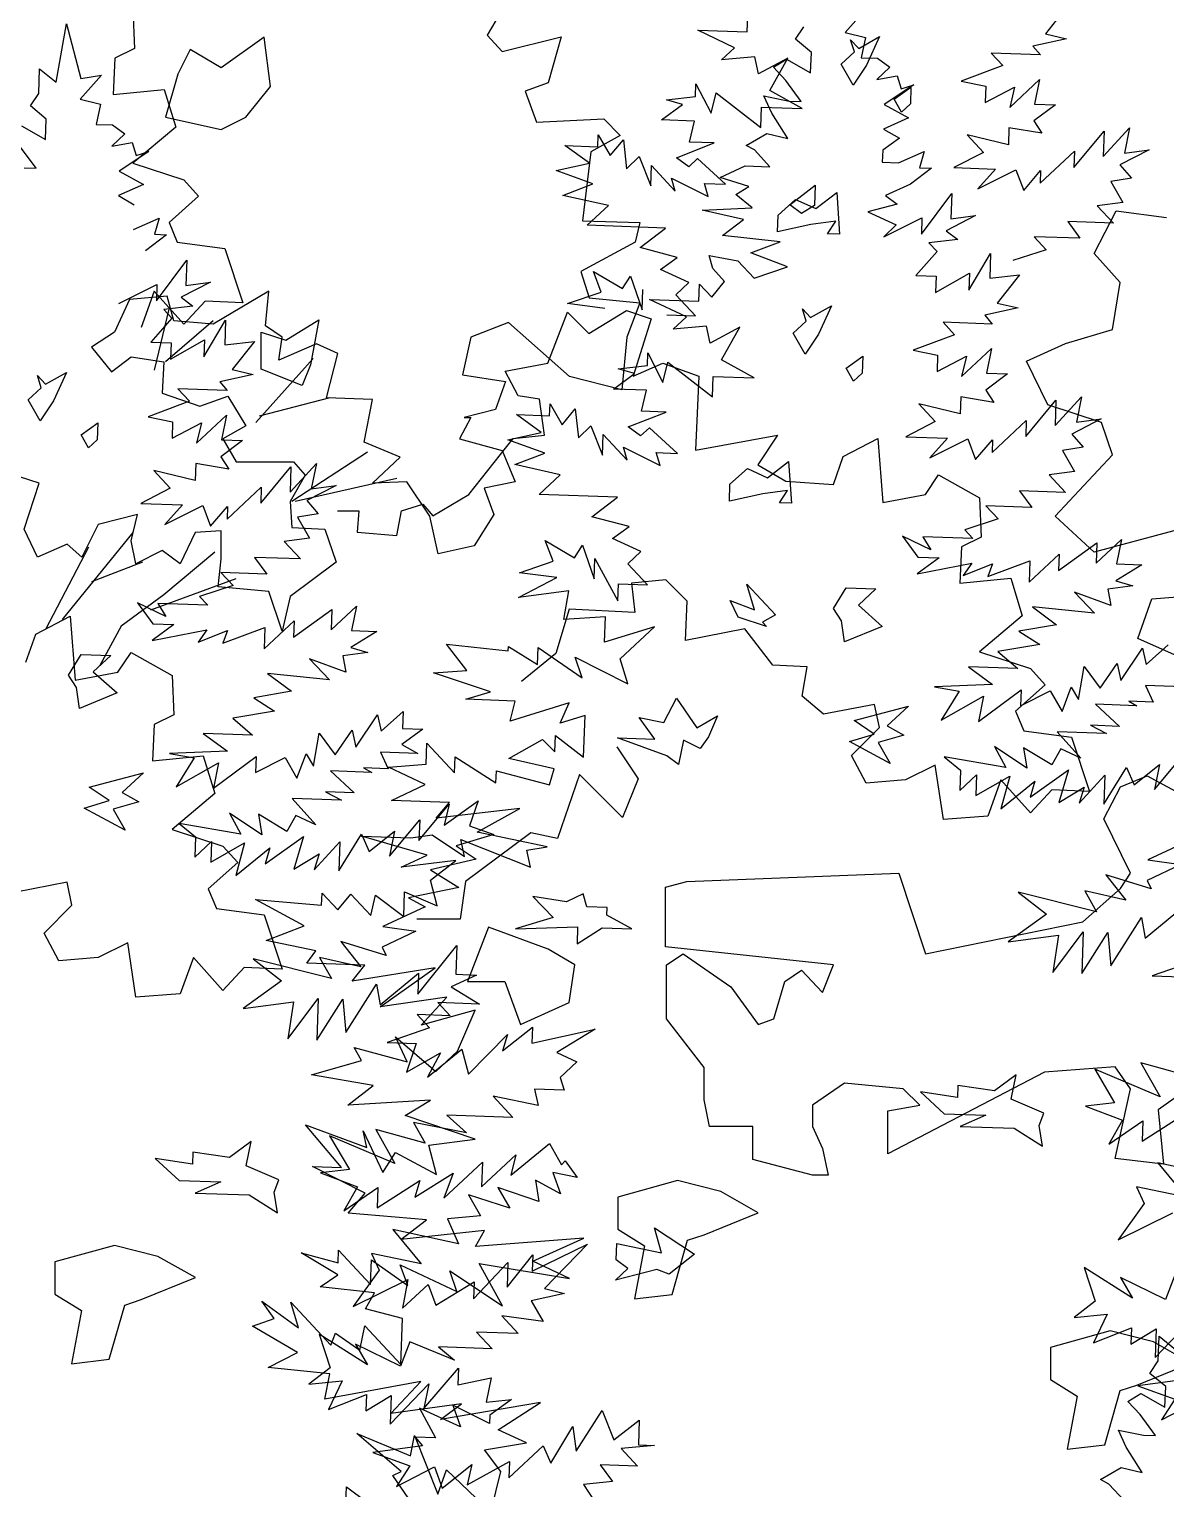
# Model space of a CAD drawing. Header units: inches. Extents: x -11 to 128, y 7 to 56.
# Drawn here: x 43.8292 to 44.157, y 23.3851 to 23.8061 of the extents above; entities that cross this region are included whole.
import ezdxf

# ---------------------------------------------------------------- set-up
doc = ezdxf.new("R2010")
doc.units = ezdxf.units.IN
doc.header["$MEASUREMENT"] = 0
doc.layers.add('CAY', color=94, linetype='Continuous')
doc.layers.add('CAY-3', color=61, linetype='Continuous')
picture_1 = doc.add_image_def('image1.jpg', size_in_pixel=(1680, 1093))

# ---------------------------------------------------------------- blocks, each defined once
blk = doc.blocks.new('A$C76451831')
at = {"layer": 'CAY'}
for p, q in [((2460.65, 2024.58), (2461.2, 2040.42)), ((2461.2, 2040.42), (2471.78, 2031.89)), ((2455.38, 2016.6), (2460.65, 2024.58)), ((2465.51, 2008.09), (2455.38, 2016.6)), ((2465.05, 1994.95), (2465.51, 2008.09)), ((2441.16, 1998.51), (2449.49, 2003.66)), ((2449.02, 1990.07), (2441.16, 1998.51)), ((2449.49, 2003.66), (2465.05, 1994.95)), ((2458.97, 1976.58), (2449.02, 1990.07)), ((2435.08, 1980.13), (2451.28, 1976.85)), ((2440.13, 1969.08), (2435.08, 1980.13)), ((2451.28, 1976.85), (2458.97, 1976.58)), ((2450.44, 1952.85), (2440.13, 1969.08)), ((2423.54, 1948.35), (2436.95, 1956.04)), ((2436.95, 1956.04), (2450.44, 1952.85)), ((2428.88, 1945.44), (2423.54, 1948.35)), ((2438.93, 1934.67), (2428.88, 1945.44)), ((5470, 1100.55), (5471.06, 1075.24)), ((6070.39, 1102.64), (6056.16, 1084.55)), ((5420.6, 1053.63), (5427.34, 1091.02)), ((5427.34, 1091.02), (5436.53, 1055.8)), ((5864.52, 1085.8), (5864.9, 1096.67)), ((5856.47, 1075.66), (5832.84, 1086.91)), ((5832.84, 1086.91), (5864.52, 1085.8)), ((6069.65, 1081.36), (6048.18, 1076.67)), ((6056.16, 1084.55), (6069.65, 1081.36)), ((5471.06, 1075.24), (5458.4, 1068.91)), ((5848.03, 1067.79), (5856.47, 1075.66)), ((5869.4, 1069.76), (5848.03, 1067.79)), ((5871.74, 1058.8), (5869.4, 1069.76)), ((6052.97, 1071.06), (6021.29, 1072.17)), ((6021.29, 1072.17), (6028.72, 1064.2)), ((6048.18, 1076.67), (6052.97, 1071.06)), ((5409.47, 1046.31), (5410.02, 1062.16)), ((5410.02, 1062.16), (5420.6, 1053.63)), ((5458.4, 1068.91), (5457.35, 1045.71)), ((5890.67, 1069.02), (5871.74, 1058.8)), ((5879.07, 1048.12), (5890.67, 1069.02)), ((6028.72, 1064.2), (6002.09, 1054.25)), ((5449.75, 1058.05), (5436.08, 1042.67)), ((5436.53, 1055.8), (5449.75, 1058.05)), ((5831.36, 1044.35), (5831.64, 1052.5)), ((5831.64, 1052.5), (5841.4, 1033.57)), ((6002.09, 1054.25), (6017.83, 1050.98)), ((6017.83, 1050.98), (6017.47, 1040.57)), ((6033.21, 1037.3), (6052.42, 1055.21)), ((6052.42, 1055.21), (6049.15, 1039.46)), ((5404.2, 1038.34), (5409.47, 1046.31)), ((5436.08, 1042.67), (5449.11, 1039.49)), ((5457.35, 1045.71), (5490.04, 1048.87)), ((5490.04, 1048.87), (5497.42, 1024.62)), ((5812.7, 1042.28), (5831.36, 1044.35)), ((5823.02, 1039.2), (5812.7, 1042.28)), ((5841.4, 1033.57), (5844.58, 1046.6)), ((5844.58, 1046.6), (5873.25, 1024.3)), ((5899.96, 1036.51), (5879.07, 1048.12)), ((6017.47, 1040.57), (6036.39, 1050.33)), ((6036.39, 1050.33), (6033.21, 1037.3)), ((5414.33, 1029.82), (5404.2, 1038.34)), ((5449.11, 1039.49), (5446.38, 1026.44)), ((5809.53, 1029.24), (5823.02, 1039.2)), ((5873.25, 1024.3), (5873.71, 1037.43)), ((5873.71, 1037.43), (5899.96, 1036.51)), ((6062.73, 1038.99), (6048.77, 1028.59)), ((6049.15, 1039.46), (6062.73, 1038.99)), ((5398.31, 1025.4), (5413.87, 1016.69)), ((5413.87, 1016.69), (5414.33, 1029.82)), ((5446.38, 1026.44), (5456.79, 1026.07)), ((5456.79, 1026.07), (5464.75, 1020.36)), ((5497.42, 1024.62), (5470, 1001.41)), ((5830.8, 1028.5), (5809.53, 1029.24)), ((5827.61, 1015.01), (5830.8, 1028.5)), ((6032.76, 1024.17), (6032.38, 1013.3)), ((6053.93, 1020.71), (6032.76, 1024.17)), ((6048.77, 1028.59), (6053.93, 1020.71)), ((6093.29, 1005.73), (6110.24, 1024.18)), ((6110.24, 1024.18), (6106.96, 1007.97)), ((5464.75, 1020.36), (5456.32, 1012.49)), ((5456.32, 1012.49), (5469.54, 1014.75)), ((5469.54, 1014.75), (5471.97, 1006.5)), ((5768.6, 1012.08), (5768.87, 1019.78)), ((5768.87, 1019.78), (5776.56, 1006.37)), ((5776.56, 1006.37), (5785.07, 1016.5)), ((5785.07, 1016.5), (5787.13, 997.84)), ((5819.1, 1004.88), (5843.45, 1014.46)), ((5843.45, 1014.46), (5827.61, 1015.01)), ((6005.86, 1019.66), (6016.35, 1008.42)), ((6032.38, 1013.3), (6005.86, 1019.66)), ((6074.46, 998.68), (6093.86, 1022.03)), ((6093.86, 1022.03), (6093.29, 1005.73)), ((5407.79, 998.32), (5397.84, 1011.81)), ((5480.21, 1008.94), (5461.2, 996.45)), ((5471.97, 1006.5), (5480.21, 1008.94)), ((5747.33, 1012.83), (5768.6, 1012.08)), ((5763.24, 1001.39), (5747.33, 1012.83)), ((5787.13, 997.84), (5795.11, 1005.72)), ((5795.11, 1005.72), (5802.61, 986.87)), ((5827.06, 999.16), (5819.1, 1004.88)), ((5832.68, 1004.41), (5827.06, 999.16)), ((5850.68, 987.91), (5832.68, 1004.41)), ((6016.35, 1008.42), (5997.43, 998.65)), ((6052.81, 988.56), (6074.83, 1009.1)), ((6074.83, 1009.1), (6074.46, 998.68)), ((6122.9, 1010.14), (6103.98, 1000.37)), ((6106.96, 1007.97), (6122.9, 1010.14)), ((5400.1, 998.59), (5407.79, 998.32)), ((5461.2, 996.45), (5476.75, 987.75)), ((5470, 1001.41), (5502.7, 990.87)), ((5741.78, 996.7), (5763.24, 1001.39)), ((5765.5, 988.16), (5741.78, 996.7)), ((5802.61, 986.87), (5803.07, 1000)), ((5803.07, 1000), (5818.36, 983.6)), ((5997.43, 998.65), (6024.13, 997.72)), ((6024.13, 997.72), (6012.81, 984.97)), ((6012.81, 984.97), (6037.25, 997.26)), ((6037.25, 997.26), (6042.23, 983.94)), ((6042.23, 983.94), (6053.09, 996.71)), ((6053.09, 996.71), (6052.81, 988.56)), ((6103.98, 1000.37), (6111.38, 991.95)), ((5476.75, 987.75), (5460.64, 980.61)), ((5502.7, 990.87), (5512.19, 980.32)), ((5746.21, 980.68), (5765.5, 988.16)), ((5818.36, 983.6), (5815.93, 991.84)), ((5815.93, 991.84), (5839.54, 980.14)), ((5839.54, 980.14), (5837.1, 988.38)), ((5837.1, 988.38), (5850.68, 987.91)), ((6111.38, 991.95), (6098.16, 989.69)), ((6098.16, 989.69), (6105.85, 976.28)), ((5460.64, 980.61), (5470.86, 974.81)), ((5512.19, 980.32), (5493.21, 963.44)), ((5775.43, 974.22), (5746.21, 980.68)), ((6105.85, 976.28), (6089.46, 974.13)), ((5470.31, 958.96), (5486.87, 966.09)), ((5486.87, 966.09), (5483.79, 955.77)), ((5761.85, 961.55), (5775.43, 974.22)), ((6089.46, 974.13), (6099.95, 962.89)), ((5493.21, 963.44), (5498.48, 950.79)), ((5812.09, 959.79), (5761.85, 961.55)), ((5795.79, 947.21), (5812.09, 959.79)), ((6070.53, 963.91), (6078.31, 953.21)), ((6099.95, 962.89), (6070.53, 963.91)), ((5491.49, 955.5), (5477.98, 945.09)), ((5483.79, 955.77), (5491.49, 955.5)), ((5498.48, 950.79), (5529.07, 946.57)), ((6078.31, 953.21), (6048.89, 954.24)), ((6048.89, 954.24), (6056.75, 945.81)), ((5485.02, 913.12), (5504.51, 939.18)), ((5504.51, 939.18), (5503.94, 922.88)), ((5529.07, 946.57), (5540.67, 911.76)), ((5819.59, 940.94), (5795.79, 947.21)), ((5808.89, 933.16), (5819.59, 940.94)), ((6056.75, 945.81), (6035.21, 938.85)), ((5770.77, 918.62), (5765.8, 931.94)), ((5765.8, 931.94), (5784.45, 920.86)), ((5784.45, 920.86), (5789.71, 928.84)), ((5789.71, 928.84), (5797.11, 907.27)), ((5827.18, 924.81), (5808.89, 933.16)), ((5460.94, 911.24), (5485.39, 923.53)), ((5485.39, 923.53), (5485.02, 913.12)), ((5519.88, 925.04), (5500.96, 915.28)), ((5503.94, 922.88), (5519.88, 925.04)), ((5797.11, 907.27), (5797.57, 920.4)), ((5818.75, 916.95), (5827.18, 924.81)), ((5483.71, 919.15), (5475.28, 895.94)), ((5502.7, 898.05), (5483.71, 919.15)), ((5500.96, 915.28), (5508.46, 909.58)), ((5516.41, 912.82), (5502.7, 898.05)), ((5540.67, 911.76), (5516.41, 912.82)), ((5749.22, 911.21), (5770.77, 918.62)), ((5773.13, 908.11), (5749.22, 911.21)), ((5831.42, 903.36), (5818.75, 916.95)), ((5495.05, 901.89), (5481.37, 886.5)), ((5508.46, 909.58), (5489.81, 907.51)), ((5489.81, 907.51), (5495.05, 901.89)), ((5515.49, 877.14), (5529.45, 900.68)), ((5529.45, 900.68), (5528.9, 884.84)), ((5812.86, 904), (5831.42, 903.36)), ((5481.37, 886.5), (5494.5, 886.04)), ((5494.14, 875.62), (5515.87, 888.01)), ((5494.5, 886.04), (5494.14, 875.62)), ((5515.87, 888.01), (5515.49, 877.14)), ((5528.9, 884.84), (5548, 886.89)), ((5548, 886.89), (5533.78, 868.8)), ((5547.26, 865.61), (5525.8, 860.92)), ((5533.78, 868.8), (5547.26, 865.61)), ((5498.9, 856.42), (5506.33, 848.45)), ((5530.59, 855.31), (5498.9, 856.42)), ((5525.8, 860.92), (5530.59, 855.31)), ((5506.33, 848.45), (5479.7, 838.5)), ((5479.7, 838.5), (5495.44, 835.23)), ((5495.44, 835.23), (5495.08, 824.82)), ((5510.83, 821.55), (5530.03, 839.46)), ((5530.03, 839.46), (5526.76, 823.71)), ((5495.08, 824.82), (5514, 834.58)), ((5514, 834.58), (5510.83, 821.55)), ((5540.34, 823.24), (5526.38, 812.84)), ((5526.76, 823.71), (5540.34, 823.24)), ((5510.37, 808.42), (5509.99, 797.55)), ((5531.55, 804.96), (5510.37, 808.42)), ((5526.38, 812.84), (5531.55, 804.96)), ((5570.9, 789.98), (5587.86, 808.43)), ((5587.86, 808.43), (5584.57, 792.23)), ((5509.99, 797.55), (5483.48, 803.92)), ((5483.48, 803.92), (5493.96, 792.67)), ((5552.08, 782.93), (5571.47, 806.28)), ((5571.47, 806.28), (5570.9, 789.98)), ((5493.96, 792.67), (5475.04, 782.9)), ((5530.42, 772.81), (5552.44, 793.35)), ((5552.44, 793.35), (5552.08, 782.93)), ((5600.51, 794.39), (5581.59, 784.62)), ((5584.57, 792.23), (5600.51, 794.39)), ((5475.04, 782.9), (5501.74, 781.97)), ((5501.74, 781.97), (5490.42, 769.22)), ((5490.42, 769.22), (5514.87, 781.51)), ((5514.87, 781.51), (5519.84, 768.19)), ((5519.84, 768.19), (5530.71, 780.96)), ((5530.71, 780.96), (5530.42, 772.81)), ((5581.59, 784.62), (5589, 776.2)), ((5589, 776.2), (5575.78, 773.95)), ((5575.78, 773.95), (5583.47, 760.53)), ((5583.47, 760.53), (5567.08, 758.38)), ((5567.08, 758.38), (5577.56, 747.14)), ((5577.56, 747.14), (5548.14, 748.16)), ((5548.14, 748.16), (5555.93, 737.47)), ((5526.51, 738.49), (5534.37, 730.06)), ((5555.93, 737.47), (5526.51, 738.49)), ((5534.37, 730.06), (5512.83, 723.1)), ((5512.83, 723.1), (5518.07, 717.48)), ((5472.81, 719.06), (5482.76, 705.57)), ((5491.08, 710.26), (5472.81, 719.06)), ((5518.07, 717.48), (5485.93, 718.6)), ((5485.93, 718.6), (5491.08, 710.26)), ((5573.09, 696.97), (5597.73, 714.7)), ((5597.27, 701.57), (5613.66, 716.86)), ((5597.73, 714.7), (5597.27, 701.57)), ((5613.66, 716.86), (5610.39, 701.11)), ((5496.34, 705.09), (5482.38, 694.7)), ((5482.76, 705.57), (5496.34, 705.09)), ((5554.25, 689.47), (5573.45, 707.39)), ((5573.45, 707.39), (5573.09, 696.97)), ((5482.38, 694.7), (5517.52, 701.63)), ((5517.52, 701.63), (5511.8, 693.67)), ((5511.8, 693.67), (5530.64, 701.17)), ((5527.64, 693.12), (5554.72, 703.05)), ((5530.64, 701.17), (5527.64, 693.12)), ((5554.72, 703.05), (5554.25, 689.47)), ((5626.69, 700.54), (5610.01, 690.24)), ((5610.39, 701.11), (5626.69, 700.54)), ((5620.78, 687.15), (5604.85, 684.98)), ((5604.85, 684.98), (5606.74, 674.49)), ((5610.01, 690.24), (5620.78, 687.15)), ((5606.74, 674.49), (5583.48, 683.01)), ((5583.48, 683.01), (5596.14, 669.42)), ((5596.14, 669.42), (5556.41, 673.53)), ((5556.41, 673.53), (5571.87, 662.11)), ((5571.87, 662.11), (5547.71, 657.97)), ((5547.71, 657.97), (5561, 649.34)), ((5561, 649.34), (5534.11, 644.84)), ((5629.44, 636.52), (5643.47, 649.18)), ((5643.47, 649.18), (5643.09, 638.31)), ((5534.11, 644.84), (5546.87, 633.97)), ((5613.22, 626.21), (5627.08, 647.03)), ((5627.08, 647.03), (5629.44, 636.52)), ((5656.22, 637.86), (5642.73, 627.9)), ((5643.09, 638.31), (5656.22, 637.86)), ((5515.19, 635.07), (5530.65, 623.65)), ((5546.87, 633.97), (5515.19, 635.07)), ((5586.05, 614.01), (5589.51, 635.2)), ((5589.51, 635.2), (5599.9, 621.24)), ((5599.9, 621.24), (5610.88, 637.17)), ((5610.88, 637.17), (5613.22, 626.21)), ((5530.65, 623.65), (5493.44, 622.23)), ((5493.44, 622.23), (5509.21, 619.42)), ((5509.21, 619.42), (5497.68, 600.78)), ((5521.67, 599.94), (5549.11, 620.29)), ((5549.11, 620.29), (5548.75, 609.88)), ((5548.75, 609.88), (5567.67, 619.64)), ((5567.67, 619.64), (5575.36, 606.23)), ((5575.36, 606.23), (5581.34, 621.88)), ((5581.34, 621.88), (5586.05, 614.01)), ((5628.96, 622.94), (5634.03, 612.34)), ((5652.95, 622.1), (5628.96, 622.94)), ((5642.73, 627.9), (5652.95, 622.1)), ((5497.68, 600.78), (5524.95, 616.15)), ((5524.95, 616.15), (5521.67, 599.94)), ((5596.82, 610.92), (5612.19, 596.78)), ((5623.52, 609.98), (5596.82, 610.92)), ((5618.19, 612.89), (5623.52, 609.98)), ((5634.03, 612.34), (5618.19, 612.89)), ((5603.87, 592.08), (5572.18, 593.19)), ((5572.18, 593.19), (5587.46, 576.34)), ((5612.19, 596.78), (5593.63, 597.43)), ((5593.63, 597.43), (5603.87, 592.08)), ((5669.92, 576.18), (5691.77, 591.73)), ((5691.77, 591.73), (5686.22, 575.61)), ((5552.79, 569.84), (5531.98, 583.71)), ((5531.98, 583.71), (5539.21, 570.31)), ((5568.73, 572), (5550.53, 583.07)), ((5550.53, 583.07), (5552.79, 569.84)), ((5574.52, 582.23), (5568.73, 572)), ((5587.46, 576.34), (5574.52, 582.23)), ((5653.72, 566.32), (5673.11, 589.67)), ((5673.11, 589.67), (5669.92, 576.18)), ((5499.57, 577.14), (5510.15, 568.61)), ((5539.21, 570.31), (5499.57, 577.14)), ((5621.75, 559.27), (5638.07, 572.3)), ((5634.78, 556.1), (5654.18, 579.45)), ((5638.07, 572.3), (5634.78, 556.1)), ((5654.18, 579.45), (5653.72, 566.32)), ((5686.22, 575.61), (5701.88, 570.07)), ((5510.15, 568.61), (5509.69, 555.48)), ((5509.69, 555.48), (5520.47, 565.53)), ((5520.47, 565.53), (5520.01, 552.4)), ((5520.01, 552.4), (5541.74, 564.79)), ((5541.74, 564.79), (5536.02, 543.68)), ((5554.86, 551.18), (5579.49, 568.91)), ((5579.49, 568.91), (5573.32, 547.82)), ((5586.44, 547.36), (5602.93, 565.37)), ((5602.29, 546.81), (5616.7, 570.33)), ((5602.93, 565.37), (5602.29, 546.81)), ((5616.7, 570.33), (5621.75, 559.27)), ((5701.88, 570.07), (5677.61, 562.76)), ((5677.61, 562.76), (5690.45, 554.15)), ((5536.02, 543.68), (5557.94, 561.5)), ((5557.94, 561.5), (5554.86, 551.18)), ((5573.32, 547.82), (5589.52, 557.68)), ((5589.52, 557.68), (5586.44, 547.36)), ((5690.45, 554.15), (5661.22, 547.47)), ((5661.22, 547.47), (5679.4, 535.95)), ((5679.4, 535.95), (5646.99, 529.38)), ((5683.65, 539.8), (5680.11, 515.62)), ((5646.99, 529.38), (5657.66, 523.56)), ((5657.66, 523.56), (5630.49, 510.91)), ((5651.68, 507.91), (5630.03, 497.78)), ((5630.49, 510.91), (5651.68, 507.91)), ((5680.11, 515.62), (5652.4, 515.62)), ((5632.55, 492.25), (5603.42, 501.43)), ((5603.42, 501.43), (5616.44, 485.11)), ((5630.03, 497.78), (5632.55, 492.25)), ((5652.99, 467.51), (5678.1, 498.82)), ((5678.1, 498.82), (5677.45, 480.26)), ((5597.6, 477.61), (5547.29, 490.25)), ((5547.29, 490.25), (5565.37, 476.01)), ((5589.92, 491.02), (5597.6, 477.61)), ((5616.44, 485.11), (5589.92, 491.02)), ((5628.73, 460.65), (5653.46, 481.1)), ((5653.46, 481.1), (5652.99, 467.51)), ((5690.58, 479.8), (5674.45, 472.2)), ((5677.45, 480.26), (5690.58, 479.8)), ((5565.37, 476.01), (5540.74, 458.29)), ((5606.81, 442.83), (5626.47, 473.88)), ((5626.47, 473.88), (5628.73, 460.65)), ((5674.45, 472.2), (5692.64, 461.14)), ((5540.74, 458.29), (5573.06, 462.6)), ((5569.51, 438.7), (5589, 464.76)), ((5573.06, 462.6), (5569.51, 438.7)), ((5589, 464.76), (5588.07, 438.05)), ((5588.07, 438.05), (5604.84, 464.21)), ((5604.84, 464.21), (5606.81, 442.83)), ((5665.94, 462.08), (5673.8, 453.64)), ((5692.64, 461.14), (5665.94, 462.08)), ((5652.53, 454.38), (5660.39, 445.95)), ((5673.8, 453.64), (5652.53, 454.38)), ((5660.39, 445.95), (5633.33, 436.47)), ((5685.63, 416.05), (5710.54, 441.48)), ((5707.46, 431.16), (5726.57, 446.36)), ((5710.54, 441.48), (5707.46, 431.16)), ((5726.57, 446.36), (5726.2, 435.94)), ((5726.2, 435.94), (5766.85, 444.95)), ((5766.85, 444.95), (5742.31, 429.94)), ((5633.33, 436.47), (5651.88, 435.82)), ((5651.88, 435.82), (5645.8, 417.45)), ((5659.29, 414.25), (5681.21, 432.08)), ((5681.21, 432.08), (5685.63, 416.05)), ((5645.8, 417.45), (5667.53, 429.83)), ((5667.53, 429.83), (5659.29, 414.25)), ((5742.31, 429.94), (5755.24, 424.05)), ((5755.24, 424.05), (5744.47, 414)), ((5744.47, 414), (5746.9, 405.75)), ((5746.9, 405.75), (5727.89, 406.42)), ((5727.89, 406.42), (5730.24, 395.91)), ((5701.45, 401.9), (5714.12, 388.31)), ((5730.24, 395.91), (5701.45, 401.9)), ((5650.11, 385.11), (5657.8, 371.69)), ((5684.32, 378.47), (5650.11, 385.11)), ((5714.12, 388.31), (5671.57, 389.8)), ((5671.57, 389.8), (5684.32, 378.47)), ((5596.34, 376.56), (5609.18, 354.8)), ((5638.32, 358.77), (5596.34, 376.56)), ((5625.93, 380.51), (5638.32, 358.77)), ((5657.8, 371.69), (5625.93, 380.51)), ((5712.82, 351.18), (5737.55, 371.63)), ((5737.55, 371.63), (5745.22, 357.76)), ((5669.71, 336.37), (5694.53, 359.53)), ((5693.98, 343.68), (5715.99, 364.22)), ((5694.53, 359.53), (5693.98, 343.68)), ((5715.99, 364.22), (5712.82, 351.18)), ((5745.22, 357.76), (5747.58, 360.4)), ((5747.58, 360.4), (5755.36, 349.7)), ((5609.18, 354.8), (5590.52, 352.74)), ((5590.52, 352.74), (5614.23, 343.75)), ((5626.89, 330.16), (5654.25, 347.79)), ((5651.15, 337.02), (5675.71, 352.48)), ((5654.25, 347.79), (5651.15, 337.02)), ((5675.71, 352.48), (5669.71, 336.37)), ((5744.58, 339.2), (5728.57, 347.91)), ((5728.57, 347.91), (5730.81, 334.24)), ((5755.36, 349.7), (5739.62, 352.97)), ((5739.62, 352.97), (5744.58, 339.2)), ((5614.23, 343.75), (5605.53, 328.18)), ((5605.53, 328.18), (5627.35, 343.29)), ((5627.35, 343.29), (5626.89, 330.16)), ((5712.08, 329.9), (5685.64, 338.53)), ((5685.64, 338.53), (5693.33, 325.12)), ((5730.81, 334.24), (5704.39, 343.32)), ((5704.39, 343.32), (5712.08, 329.9)), ((5693.33, 325.12), (5671.96, 323.14)), ((5671.96, 323.14), (5679.1, 307.03)), ((5636.83, 316.21), (5655.1, 294.27)), ((5679.1, 307.03), (5636.83, 316.21)), ((5623.15, 300.82), (5628.22, 290.22)), ((5655.1, 294.27), (5623.15, 300.82)), ((5726.53, 289.51), (5762.02, 306.85)), ((5762.02, 306.85), (5734.29, 278.35)), ((5688.75, 271.78), (5710.86, 295.04)), ((5710.31, 279.19), (5726.89, 299.92)), ((5710.86, 295.04), (5710.31, 279.19)), ((5726.89, 299.92), (5726.53, 289.51)), ((5628.22, 290.22), (5611.54, 266.77)), ((5611.54, 266.77), (5646.58, 284.14)), ((5646.58, 284.14), (5643.22, 265.67)), ((5664.59, 267.64), (5689.13, 282.65)), ((5689.13, 282.65), (5688.75, 271.78)), ((5643.22, 265.67), (5659.62, 280.96)), ((5659.62, 280.96), (5664.59, 267.64)), ((5747.32, 275.18), (5725.86, 270.49)), ((5734.29, 278.35), (5747.32, 275.18)), ((5725.86, 270.49), (5733.55, 257.07)), ((5733.55, 257.07), (5706.94, 260.72)), ((5706.94, 260.72), (5717.43, 249.48)), ((5620.65, 229.28), (5589.62, 248.95)), ((5589.62, 248.95), (5596.57, 227.4)), ((5647.91, 244.2), (5641.92, 228.54)), ((5676.5, 232.32), (5647.91, 244.2)), ((5717.43, 249.48), (5690.72, 250.41)), ((5690.72, 250.41), (5700.77, 239.63)), ((5641.92, 228.54), (5612.96, 242.7)), ((5612.96, 242.7), (5620.65, 229.28)), ((5700.77, 239.63), (5666.37, 240.83)), ((5666.37, 240.83), (5676.5, 232.32)), ((5596.57, 227.4), (5583.06, 216.99)), ((5656.83, 201.27), (5679.04, 227.24)), ((5679.04, 227.24), (5678.66, 216.38)), ((5583.06, 216.99), (5604.43, 218.97)), ((5604.43, 218.97), (5595.64, 200.69)), ((5635.18, 191.15), (5660.1, 217.02)), ((5660.1, 217.02), (5656.83, 201.27)), ((5678.66, 216.38), (5700.12, 221.07)), ((5700.12, 221.07), (5696.85, 205.31)), ((5595.64, 200.69), (5619.99, 210.27)), ((5619.99, 210.27), (5619.62, 199.85)), ((5619.62, 199.85), (5635.83, 209.71)), ((5635.83, 209.71), (5635.18, 191.15)), ((5696.85, 205.31), (5713.22, 207.01)), ((5713.22, 207.01), (5699.28, 197.07)), ((5654.12, 201.37), (5664.33, 182.42)), ((5680.44, 189.57), (5654.12, 201.37)), ((5699.09, 191.64), (5675.48, 203.34)), ((5675.48, 203.34), (5680.44, 189.57)), ((5699.28, 197.07), (5699.09, 191.64)), ((5754.66, 173.83), (5771.43, 199.99)), ((5771.43, 199.99), (5778.93, 181.14)), ((5738.54, 166.23), (5752.5, 189.77)), ((5752.5, 189.77), (5754.66, 173.83)), ((5778.93, 181.14), (5795.23, 193.72)), ((5795.23, 193.72), (5794.68, 177.87)), ((5651.21, 182.88), (5655.99, 177.27)), ((5664.33, 182.42), (5651.21, 182.88)), ((5655.99, 177.27), (5624.12, 172.95)), ((5624.12, 172.95), (5647.84, 164.41)), ((5711.47, 156.75), (5733.48, 177.29)), ((5733.48, 177.29), (5738.54, 166.23)), ((5805.09, 177.51), (5783.72, 175.53)), ((5783.72, 175.53), (5794.2, 164.29)), ((5794.68, 177.87), (5805.09, 177.51)), ((5647.84, 164.41), (5639.22, 151.11)), ((5639.22, 151.11), (5663.68, 163.86)), ((5663.68, 163.86), (5668.64, 150.09)), ((5668.64, 150.09), (5687.75, 165.29)), ((5684.58, 152.25), (5711.83, 167.16)), ((5687.75, 165.29), (5684.58, 152.25)), ((5711.83, 167.16), (5711.47, 156.75)), ((5794.2, 164.29), (5770.22, 165.13)), ((5770.22, 165.13), (5778, 154.43)), ((5778, 154.43), (5759.35, 152.36)), ((5759.35, 152.36), (5766.66, 141.22))]:
    blk.add_line(p, q, dxfattribs=at)
for points in [[(1271.42, 1199.61), (1249.27, 1161.64), (1258.76, 1151.09), (1296.73, 1160.59), (1288.29, 1131.05), (1273.53, 1125.78), (1280.91, 1105.74), (1324.15, 1107.85), (1334.7, 1097.3), (1315.72, 1086.76), (1310.44, 1042.46), (1347.36, 1041.41), (1344.19, 1028.75), (1309.39, 1009.77), (1314.66, 992.89), (1347.36, 989.73), (1338.92, 967.58), (1335.75, 933.83), (1302, 942.27), (1262.98, 977.07), (1238.72, 967.58), (1233.45, 943.32), (1260.87, 939.1), (1254.54, 921.17), (1234.5, 915.9), (1238.72, 915.9), (1231.34, 902.19), (1258.76, 894.8), (1267.2, 874.77), (1247.16, 870.55), (1253.49, 853.67)], [(1158.45, 218.55), (1158.82, 228.97), (1184.87, 209.47)], [(1216.55, 195.22), (1188.52, 236.09), (1194.05, 238.62), (1165.45, 263.19), (1199.84, 248.84), (1202.56, 261.89), (1217.56, 224.2), (1223.09, 239.87), (1251.6, 212.58), (1257.94, 238.65), (1247.56, 252.62), (1274.45, 257.12), (1256.16, 265.46), (1283.51, 283.09), (1219.24, 272.19), (1232.73, 282.15), (1187.2, 276.03), (1206.5, 296.66), (1144.92, 285.21), (1148.21, 301.42), (1108.47, 305.53), (1127.39, 315.29), (1098.53, 332.17), (1112.3, 337.13), (1104.53, 348.28), (1127.95, 331.14), (1123.09, 347.63), (1148.86, 319.98), (1151.84, 327.59), (1167.32, 316.62), (1170.59, 332.37), (1193.74, 307.54), (1194.76, 336.97), (1170.97, 343.24), (1176.76, 353.46), (1142.01, 357.4), (1153.15, 365.17), (1129.62, 379.13), (1153.42, 372.86), (1153.71, 381.01), (1174.23, 358.99), (1174.79, 374.84), (1198.22, 358.15), (1193.25, 371.47), (1229.81, 354.33), (1225.29, 367.63), (1258.94, 345.15), (1244.04, 372.42), (1302.15, 362.68), (1278.53, 373.93), (1311.22, 388.66), (1241.7, 383.38), (1247.49, 393.61), (1193.82, 387.77), (1210.12, 400.35), (1159.97, 404.82), (1170.84, 417.59), (1137, 434.64), (1155.56, 433.99), (1132.5, 461.54), (1171.87, 447.02), (1169.52, 457.53), (1182.18, 430.79), (1190.33, 443.66), (1216.58, 429.59), (1211.79, 448.35), (1241.39, 452.3), (1196.6, 467.46), (1212.81, 477.32), (1159.68, 474.19), (1175.98, 486.77), (1136.34, 493.59), (1168.38, 502.9), (1163.69, 511.23), (1197.8, 501.87), (1190.21, 518.01), (1216.17, 495.79), (1230.22, 508.9), (1241.57, 535.25), (1206.79, 525.59), (1223.28, 543.6), (1180.46, 537.39), (1215.78, 562.45), (1162.46, 553.88), (1170.52, 564.03), (1133.41, 565.32), (1139.12, 573.28), (1107.18, 579.84), (1131.53, 589.42), (1100.4, 606.37), (1142.87, 602.62), (1143.13, 610.32), (1153.18, 599.54), (1161.69, 609.67), (1174.36, 596.08), (1177.53, 609.12), (1195.63, 595.34), (1196.18, 611.18), (1217.17, 602.29), (1212.76, 618.77), (1229.06, 631.34), (1194.02, 627.13), (1210.6, 634.71), (1168.43, 647.06), (1200.12, 645.95), (1213.77, 647.74), (1234.59, 633.87), (1232.25, 644.83), (1276.94, 626.95), (1274.6, 637.91), (1287.82, 640.17), (1242.83, 649.45), (1270.11, 664.82), (1216.42, 658.53), (1224.93, 668.66), (1187.81, 669.96), (1209.46, 680.08), (1185.84, 691.33), (1209.92, 693.21), (1210.4, 706.8), (1228.31, 687.58), (1228.67, 698), (1254.82, 681.22), (1255.09, 688.91), (1289.22, 680.02), (1292.3, 690.34), (1263.07, 696.8), (1284.8, 709.18), (1292.68, 701.2), (1293.04, 711.62), (1311.14, 697.84), (1312.07, 724.55), (1296.04, 719.67), (1301.93, 732.61), (1263.9, 720.79), (1267.08, 733.83), (1235.4, 734.94), (1251.43, 739.82), (1214.69, 751.98), (1236.05, 753.5), (1223.04, 770.27), (1262.77, 766.17), (1262.86, 768.88), (1281.49, 757.35), (1281.87, 768.22), (1310.19, 748.64), (1305.67, 761.95), (1339.52, 744.9), (1334.64, 760.94), (1356.65, 781.48), (1324.59, 771.71), (1325.16, 788.02), (1298.36, 786.23), (1301.73, 804.7), (1269.4, 800.39), (1293.86, 813.13), (1269.96, 816.24), (1291.51, 823.64), (1286.54, 836.96), (1305.19, 825.89), (1310.45, 833.86), (1317.85, 812.3), (1318.31, 825.43), (1333.22, 798.16), (1333.6, 809.03), (1352.16, 808.38), (1339.49, 821.97), (1347.92, 829.83), (1329.63, 838.18), (1340.33, 845.97), (1316.53, 852.24), (1332.83, 864.81), (1282.59, 866.57), (1296.17, 879.24), (1266.94, 885.7), (1286.24, 893.19), (1262.52, 901.72), (1283.98, 906.41), (1268.07, 917.85), (1289.34, 917.11), (1289.61, 924.8), (1297.3, 911.39), (1305.81, 921.52), (1307.87, 902.86), (1315.85, 910.74), (1323.35, 891.89), (1323.81, 905.02), (1339.1, 888.62), (1336.67, 896.87), (1360.27, 885.16), (1357.84, 893.41), (1371.42, 892.93), (1353.42, 909.43), (1347.8, 904.19), (1339.84, 909.9), (1364.19, 919.48), (1348.35, 920.03), (1351.54, 933.52), (1330.27, 934.26), (1343.76, 944.22), (1333.44, 947.3), (1352.09, 949.37), (1352.38, 957.52), (1362.14, 938.59), (1365.31, 951.63), (1393.99, 929.32), (1394.45, 942.45), (1420.7, 941.53), (1399.81, 953.14), (1411.41, 974.04), (1392.48, 963.83), (1390.14, 974.79), (1368.77, 972.81), (1377.2, 980.68), (1353.58, 991.93), (1385.26, 990.82), (1385.64, 1001.69), (1393.5, 993.26), (1401.56, 1003.4), (1394.15, 1011.82), (1391.72, 1020.07), (1410.18, 1016.7), (1420.67, 1005.45), (1442.22, 1012.86), (1418.52, 1021.85), (1437.34, 1028.9), (1400.33, 1032.91), (1413.83, 1043.32), (1387.3, 1049.23), (1419.53, 1050.83), (1408.95, 1059.36), (1417.29, 1064.51), (1398.91, 1070.13), (1415.03, 1077.73), (1430.87, 1077.18), (1420.83, 1087.96), (1415.49, 1090.86), (1428.9, 1098.55), (1442.38, 1095.36), (1432.08, 1111.59), (1427.02, 1122.65), (1443.22, 1119.36), (1450.92, 1119.09), (1440.97, 1132.59), (1433.1, 1141.02), (1441.44, 1146.17), (1457, 1137.47), (1457.45, 1150.6), (1447.33, 1159.11), (1452.59, 1167.09)], [(1492.88, 1178.83), (1479.2, 1163.44), (1492.23, 1160.26), (1489.51, 1147.21), (1499.92, 1146.85), (1507.88, 1141.13), (1499.45, 1133.26), (1512.67, 1135.52), (1515.1, 1127.28), (1523.34, 1129.71), (1504.32, 1117.23), (1519.88, 1108.52), (1503.77, 1101.38), (1513.99, 1095.58), (1503.3, 1087.8), (1503.03, 1080.1), (1513.44, 1079.74), (1530, 1086.86), (1526.92, 1076.54), (1534.61, 1076.28), (1521.11, 1065.87), (1505, 1058.72), (1512.5, 1053.02), (1493.76, 1048.24), (1512.04, 1039.89), (1504.07, 1032.01), (1528.51, 1044.3), (1528.15, 1033.89), (1547.64, 1059.95), (1547.07, 1043.65), (1563, 1045.82), (1544.08, 1036.05), (1551.59, 1030.35), (1532.94, 1028.28), (1538.18, 1022.66), (1524.5, 1007.27), (1537.63, 1006.81), (1537.26, 996.4), (1558.99, 1008.78), (1558.61, 997.92), (1572.58, 1021.46), (1572.02, 1005.61), (1591.13, 1007.66), (1576.9, 989.57), (1590.38, 986.38), (1568.92, 981.69), (1573.71, 976.08), (1542.03, 977.19), (1549.45, 969.22), (1522.82, 959.27), (1538.57, 956), (1538.21, 945.59), (1557.13, 955.36), (1553.95, 942.32), (1573.16, 960.24), (1569.89, 944.48), (1583.47, 944.01), (1569.51, 933.62), (1574.67, 925.73), (1553.49, 929.19), (1553.11, 918.32), (1526.6, 924.69), (1537.08, 913.44), (1518.16, 903.68), (1544.87, 902.74), (1533.55, 889.99), (1557.99, 902.29), (1562.97, 888.96), (1573.83, 901.73), (1573.55, 893.58), (1595.56, 914.12), (1595.2, 903.71), (1614.59, 927.06), (1614.03, 910.76), (1630.98, 929.2), (1627.7, 913), (1643.63, 915.16), (1624.71, 905.4), (1632.12, 896.98), (1618.9, 894.72), (1626.59, 881.3), (1610.2, 879.16), (1620.69, 867.91), (1591.27, 868.94), (1599.05, 858.24), (1569.63, 859.27), (1577.49, 850.83), (1555.95, 843.88), (1561.19, 838.25), (1529.06, 839.38), (1534.21, 831.04), (1515.93, 839.83), (1525.89, 826.34), (1539.46, 825.87), (1525.51, 815.47), (1560.64, 822.41), (1554.93, 814.45), (1573.77, 821.95), (1570.77, 813.89), (1597.85, 823.83), (1597.37, 810.24), (1616.58, 828.16), (1616.22, 817.74), (1640.85, 835.47), (1640.39, 822.34), (1656.79, 837.63), (1653.52, 821.88), (1669.81, 821.31), (1653.14, 811.02), (1663.91, 807.92), (1647.97, 805.76), (1649.87, 795.26), (1626.6, 803.78), (1639.27, 790.19), (1599.54, 794.3), (1615, 782.88), (1590.84, 778.74), (1604.13, 770.11), (1577.24, 765.61), (1590, 754.74), (1558.32, 755.85), (1573.78, 744.43), (1536.57, 743.01), (1552.33, 740.19), (1540.81, 721.55), (1568.08, 736.92), (1564.79, 720.71), (1592.24, 741.06), (1591.88, 730.65), (1610.8, 740.41), (1618.48, 727), (1624.47, 742.66), (1629.18, 734.79), (1632.64, 755.97), (1643.03, 742.01), (1654, 757.94), (1656.34, 746.98), (1670.21, 767.81), (1672.56, 757.3), (1686.6, 769.95)], [(1696.07, 742.88), (1672.09, 743.71), (1677.15, 733.11), (1661.31, 733.66), (1666.65, 730.76), (1639.95, 731.69), (1655.31, 717.55), (1636.76, 718.2), (1646.99, 712.86), (1615.31, 713.96), (1630.58, 697.11), (1617.65, 703), (1611.85, 692.78), (1593.66, 703.84), (1595.92, 690.61), (1575.1, 704.49), (1582.34, 691.09), (1542.7, 697.91), (1553.28, 689.38), (1552.82, 676.25), (1563.59, 686.3), (1563.13, 673.17), (1584.86, 685.56), (1579.14, 664.45), (1601.06, 682.27), (1597.98, 671.95), (1622.62, 689.68), (1616.44, 668.59), (1632.65, 678.45), (1629.57, 668.13), (1646.06, 686.14), (1645.41, 667.58), (1659.83, 691.1), (1664.88, 680.04), (1681.19, 693.08), (1677.91, 676.87), (1697.3, 700.22)], [(1700.79, 644.34), (1673.61, 631.69), (1694.81, 628.68), (1673.15, 618.56), (1675.68, 613.03), (1646.55, 622.2), (1659.57, 605.88), (1633.04, 611.8), (1640.73, 598.38), (1590.42, 611.02), (1608.5, 596.79), (1583.86, 579.06), (1616.19, 583.37), (1612.63, 559.47), (1632.12, 585.53), (1631.19, 558.82), (1647.96, 584.98), (1649.94, 563.61), (1669.6, 594.65), (1671.86, 581.43), (1696.59, 601.87)], [(1703.52, 566.72), (1676.45, 557.24), (1695.01, 556.59)], [(1700.92, 492.47), (1669.06, 501.28), (1681.44, 479.55), (1639.47, 497.33), (1652.3, 475.58), (1633.65, 473.51), (1657.35, 464.52), (1648.65, 448.96), (1670.48, 464.06), (1670.02, 450.93), (1697.37, 468.56)], [(1722.23, 427.8), (1679.95, 436.98), (1698.22, 415.04), (1666.28, 421.59), (1671.34, 410.99), (1654.66, 387.55), (1689.71, 404.91)], [(1691.03, 364.97), (1685.05, 349.31), (1656.09, 363.47), (1663.78, 350.05), (1632.74, 369.73), (1639.69, 348.18), (1626.19, 337.77), (1647.56, 339.74), (1638.76, 321.46), (1663.11, 331.04), (1662.75, 320.62), (1678.95, 330.48), (1678.31, 311.92), (1703.23, 337.8)], [(1699.12, 298.05), (1667.25, 293.72), (1690.97, 285.19), (1682.35, 271.89), (1706.81, 284.63)], [(5963.78, 1034.28), (5959.08, 1042.61), (5969.78, 1050.39), (5969.4, 1039.52), (5963.78, 1034.28)], [(1253.49, 853.67), (1240.83, 833.63), (1217.63, 828.36), (1212.36, 852.62), (1197.59, 874.77), (1175.44, 873.71), (1193.37, 890.59), (1170.17, 900.08), (1175.44, 927.5), (1145.91, 928.55), (1153.29, 957.03), (1139.58, 963.36), (1115.32, 952.81), (1117.43, 967.58), (1106.89, 974.96), (1109, 997.11), (1073.14, 976.02), (1047.82, 978.12), (1043.61, 993.94), (1019.35, 991.84), (1009.86, 970.74), (995.09, 961.25), (1007.75, 945.43), (1020.4, 954.92), (1041.5, 951.76), (1040.44, 931.72), (1064.7, 923.28), (1082.63, 929.61), (1094.23, 910.62), (1079.47, 902.19), (1087.9, 887.42), (1124.82, 887.42), (1132.2, 878.98), (1122.71, 862.11), (1123.76, 845.23), (1144.86, 844.18), (1152.24, 823.09), (1122.71, 800.94), (1117.43, 778.79), (1109, 804.1), (1076.3, 807.27), (1078.41, 825.19), (1078.41, 843.12), (1061.54, 842.07), (1052.04, 822.03), (1040.44, 830.47), (1023.57, 822.03), (1020.4, 836.8), (1024.62, 853.67), (999.31, 847.34), (988.76, 826.25), (979.27, 834.69), (960.29, 826.25), (951.85, 844.18), (961.34, 873.71), (948.68, 877.93)], [(1044.66, 985.51), (1035.17, 946.48)], [(1073.14, 978.12), (1042.55, 951.76)], [(1137.47, 953.87), (1100.56, 912.73)], [(1484.52, 939.3), (1479.82, 947.63), (1490.52, 955.41), (1490.14, 944.55), (1484.52, 939.3)], [(1148.02, 928.55), (1102.67, 916.95)], [(1172.28, 893.75), (1123.76, 862.11)], [(1191.26, 876.87), (1125.87, 862.11)], [(952.9, 758.75), (959.23, 776.68), (981.38, 788.28), (984.54, 747.15), (1011.97, 752.42), (1020.4, 765.08), (1046.77, 750.31), (1047.82, 725), (1035.17, 718.67), (1034.11, 695.47), (1066.81, 698.63), (1074.19, 674.37), (1046.77, 651.17), (1079.47, 640.62), (1088.96, 630.08), (1069.97, 613.2), (1075.25, 600.55), (1105.83, 596.33), (1117.43, 561.52), (1093.18, 562.58), (1079.47, 547.81), (1060.48, 568.91), (1052.04, 545.7), (1023.57, 543.59), (1018.29, 578.4), (999.31, 568.91), (974, 566.8), (964.5, 584.73), (982.43, 602.66), (979.27, 617.42), (946.57, 611.09)], [(1021.46, 842.07), (976.11, 786.17)], [(992.98, 832.58), (965.56, 779.84)], [(1074.19, 829.41), (1041.5, 801.99), (1014.07, 781.95), (1000.36, 756.64)], [(5441.39, 818.53), (5436.7, 826.86), (5447.39, 834.64), (5447.01, 823.78), (5441.39, 818.53)], [(1027.79, 823.09), (995.09, 810.43)], [(1033.06, 792.5), (1087.9, 812.54)]]:
    blk.add_lwpolyline(points, dxfattribs=at)
for points in [[(1109.93, 1128.8), (1105.97, 1160.49), (1078.25, 1140.68), (1058.46, 1152.57), (1050.54, 1136.72), (1042.62, 1109), (1078.25, 1101.08), (1094.09, 1109)], [(5924.98, 1065.1), (5933.41, 1072.97), (5930.96, 1080.76), (5936.2, 1075.14), (5949.61, 1082.83), (5941.27, 1064.53), (5932.66, 1051.69)], [(1443.61, 1052.71), (1459.91, 1065.28), (1459.45, 1052.15), (1451.12, 1047)], [(1445.71, 970.13), (1454.15, 977.99), (1451.7, 985.78), (1456.94, 980.16), (1470.35, 987.85), (1462.01, 969.56), (1453.4, 956.71)], [(5923.88, 955.89), (5916.19, 956.16), (5921.45, 964.13), (5905.51, 961.97), (5884.05, 957.28), (5884.43, 968.14), (5895.66, 978.18), (5908.59, 972.29), (5922.1, 982.7)], [(5552.38, 869.17), (5552.38, 892.93), (5568.21, 887.65), (5589.33, 900.85), (5584.05, 871.81), (5578.77, 858.61)], [(1444.62, 860.91), (1436.93, 861.18), (1442.19, 869.16), (1426.25, 866.99), (1404.79, 862.3), (1405.17, 873.17), (1416.4, 883.2), (1429.33, 877.31), (1442.84, 887.72)], [(5402.59, 849.35), (5411.02, 857.22), (5408.57, 865.01), (5413.82, 859.39), (5427.23, 867.08), (5418.88, 848.78), (5410.28, 835.94)], [(1428.71, 781.68), (1410.34, 787.76), (1405.28, 798.36), (1420.93, 792.38), (1416.07, 808.87), (1434.41, 789.19), (1426.09, 784.49)], [(1476.88, 785.44), (1471.71, 793.32), (1479.88, 806.64), (1498.89, 805.98), (1487.65, 795.49), (1503.03, 781.8), (1478.67, 771.77)], [(1364.64, 698.69), (1332.87, 710.23), (1356.86, 709.39), (1346.92, 723.33), (1362.67, 720.07), (1370.91, 735.64), (1383.84, 716.61), (1397.25, 724.3), (1391.35, 710.9), (1386.1, 703.38), (1375.41, 708.74), (1372.14, 692.99)], [(1485.06, 721.23), (1519.82, 730.44), (1506.23, 717.77), (1516.91, 711.96), (1500.42, 707.09), (1508.11, 693.68), (1481.87, 707.74), (1497.9, 712.62)], [(5433.75, 664.66), (5428.59, 672.55), (5436.76, 685.87), (5455.77, 685.2), (5444.52, 674.72), (5459.91, 661.03), (5435.54, 651)], [(1313.22, 601.66), (1310.78, 609.9), (1300.19, 604.83), (1278.56, 608.31), (1291.67, 594.7), (1267.4, 587.39), (1307.33, 588.72), (1306.95, 577.85), (1323.17, 588.16), (1342.18, 587.5), (1326.17, 596.22), (1326.34, 601.2)], [(5441.93, 600.46), (5476.69, 609.67), (5463.11, 597), (5473.78, 591.19), (5457.3, 586.32), (5464.99, 572.91), (5438.74, 586.97), (5454.77, 591.85)], [(1603.76, 460.95), (1606.76, 469.01), (1585.77, 477.9), (1589.04, 493.65), (1575.08, 483.26), (1551.64, 486.8), (1551.37, 479.1), (1527.48, 482.66), (1542.84, 468.52), (1569.55, 467.59), (1552.99, 460.46), (1587.84, 459.24), (1606.01, 447.73)], [(1332.03, 374.79), (1332.39, 385.2), (1361.19, 379.21), (1356.76, 395.23), (1382.46, 378.47), (1366.14, 365.44), (1358.09, 368.44), (1331.57, 361.66), (1339.53, 369.08)], [(1037.58, 376.89), (1009.87, 383.97), (971.54, 373.35), (971.54, 352.71), (988.64, 342.09), (982.16, 307.88), (1006.33, 310.83), (1016.36, 345.63), (1026.97, 349.17), (1061.76, 363.33)], [(5560.63, 340.18), (5563.63, 348.23), (5542.64, 357.13), (5545.91, 372.88), (5531.95, 362.49), (5508.51, 366.03), (5508.25, 358.33), (5484.35, 361.88), (5499.72, 347.75), (5526.42, 346.81), (5509.86, 339.69), (5544.71, 338.47), (5562.89, 326.95)]]:
    blk.add_lwpolyline(points, close=True, dxfattribs=at)
at = {"layer": 'CAY-3'}
for p, q in [((5780.93, 626.51), (5794.49, 605.87)), ((5756.87, 608.7), (5742.61, 567.53)), ((5766.78, 598.79), (5756.87, 608.7)), ((5794.49, 605.87), (5784.47, 581.1)), ((6093.8, 580.16), (6104.41, 600.8)), ((6104.41, 600.8), (6121.51, 607.88)), ((6121.51, 607.88), (6152.76, 590.78)), ((5784.47, 581.1), (5766.78, 598.79)), ((6110.9, 545.36), (6093.8, 580.16)), ((5725.51, 571.07), (5683.65, 539.8)), ((5742.61, 567.53), (5725.51, 571.07)), ((5825.74, 539.8), (5961.93, 545.34)), ((5961.93, 545.34), (5979.03, 493.44)), ((6104.41, 535.33), (6110.9, 545.36)), ((5812.18, 536.27), (5825.74, 539.8)), ((5812.18, 497.92), (5812.18, 536.27)), ((6080.24, 514.09), (6104.41, 535.33)), ((5979.03, 493.44), (6080.24, 514.09)), ((5920.07, 486.36), (5812.18, 497.92)), ((5812.76, 486.36), (5823.37, 493.44)), ((5823.37, 493.44), (5854.03, 472.2)), ((5812.76, 451.56), (5812.76, 486.36)), ((5888.82, 475.74), (5899.43, 482.82)), ((5899.43, 482.82), (5912.99, 468.66)), ((5912.99, 468.66), (5920.07, 486.36)), ((5854.03, 472.2), (5871.72, 448.02)), ((5881.74, 451.56), (5888.82, 475.74)), ((5836.93, 420.29), (5812.76, 451.56)), ((5871.72, 448.02), (5881.74, 451.56)), ((5836.93, 399.65), (5836.93, 420.29)), ((6055.48, 417.36), (5954.86, 364.85)), ((6100.88, 420.9), (6055.48, 417.36)), ((6110.9, 406.74), (6100.88, 420.9)), ((5927.14, 410.26), (5906.51, 396.11)), ((5964.88, 406.73), (5927.14, 410.26)), ((5975.49, 396.11), (5964.88, 406.73)), ((6100.88, 361.91), (6110.9, 406.74)), ((6152.76, 410.28), (6128.59, 393.17)), ((5840.47, 382.54), (5836.93, 399.65)), ((5906.51, 396.11), (5906.51, 382.54)), ((5954.86, 392.57), (5975.49, 396.11)), ((5954.86, 364.85), (5954.86, 392.57)), ((6128.59, 393.17), (6132.13, 358.37)), ((5868.18, 382.54), (5840.47, 382.54)), ((5868.18, 361.31), (5868.18, 382.54)), ((5906.51, 382.54), (5912.99, 368.38)), ((5912.99, 368.38), (5916.53, 351.28)), ((5906.51, 351.28), (5868.18, 361.31)), ((6132.13, 358.37), (6100.88, 361.91)), ((5916.53, 351.28), (5906.51, 351.28))]:
    blk.add_line(p, q, dxfattribs=at)
for points in [[(6141.03, 684.64), (6115.48, 696.04), (6124.52, 721.6), (6154.79, 723.96)], [(6138.67, 765.25), (6087.57, 751.49), (6062.41, 774.69), (6099.36, 814.01), (6092.29, 834.85), (6057.7, 846.26), (6043.94, 874.18), (6069.1, 885.58), (6099.36, 894.63), (6104.08, 924.91), (6087.57, 943.39), (6101.72, 970.92), (6133.95, 966.59)], [(5601.46, 778.11), (5615.17, 778.11), (5614.12, 764.39), (5639.43, 762.29), (5642.59, 778.11), (5656.3, 782.32), (5662.63, 774.94), (5685.84, 788.65), (5714.31, 824.51), (5734.35, 826.62), (5731.19, 849.82), (5717.48, 851.93), (5709.04, 867.75), (5736.46, 873.03), (5749.12, 905.72), (5762.83, 892.01), (5787.09, 906.78), (5802.91, 901.5), (5791.3, 864.59), (5810.29, 873.03), (5833.49, 864.59), (5831.38, 817.13), (5884.12, 826.62), (5871.46, 807.64), (5889.39, 797.09), (5919.98, 794.98), (5926.3, 812.91), (5948.45, 824.51), (5951.62, 783.38), (5979.04, 788.65), (5987.48, 801.31), (6013.84, 786.54), (6014.9, 761.23), (6002.24, 754.9), (6001.19, 731.7), (6033.88, 734.86), (6041.27, 710.61), (6013.84, 687.4), (6046.54, 676.86), (6056.03, 666.31), (6037.05, 649.43), (6042.32, 636.78), (6072.91, 632.56), (6084.51, 597.75), (6060.25, 598.81), (6046.54, 584.04), (6027.55, 605.14), (6019.12, 581.93), (5990.64, 579.82), (5985.37, 614.63), (5966.38, 605.14), (5941.07, 603.03), (5931.58, 620.96), (5949.51, 638.89), (5946.34, 653.65), (5913.65, 647.32), (5899.94, 658.93), (5903.1, 677.91), (5880.95, 678.97), (5863.02, 702.17), (5825.05, 694.79), (5826.11, 720.1), (5812.4, 733.81), (5790.25, 731.7), (5792.36, 712.72), (5750.17, 714.82), (5741.73, 686.35), (5719.59, 668.42)]]:
    blk.add_lwpolyline(points, dxfattribs=at)
for points in [[(5736.7, 496.38), (5698.37, 510.54), (5684.81, 475.74), (5708.98, 475.74), (5719.01, 448.02), (5750.26, 462.17), (5753.8, 486.36)], [(5847.55, 340.66), (5819.83, 347.74), (5781.51, 337.12), (5781.51, 316.48), (5798.61, 305.86), (5792.12, 271.65), (5816.3, 274.6), (5826.32, 309.4), (5836.93, 312.94), (5871.72, 327.09)], [(6125.51, 244.04), (6097.8, 251.12), (6059.47, 240.5), (6059.47, 219.86), (6076.57, 209.24), (6070.08, 175.03), (6094.26, 177.98), (6104.28, 212.78), (6114.89, 216.32), (6149.68, 230.48)]]:
    blk.add_lwpolyline(points, close=True, dxfattribs=at)

msp = doc.modelspace()

# ---------------------------------------------------------------- block references
at = {"layer": 'CAY', "xscale": 0.0004489089019145984, "yscale": 0.0004489089019145984, "zscale": 0.0004489089019145984}
for p in [(41.40361, 23.31792), (43.40051, 23.28293), (43.05018, 22.51313)]:
    msp.add_blockref('A$C76451831', p, dxfattribs=at)

# ---------------------------------------------------------------- pictures from other files: only their frames are drawn
image = msp.add_image(picture_1, insert=(12.49661, 7.37723), size_in_units=(74.4025, 48.40591))
image.dxf.flags = 6

doc.saveas('drawing.dxf')
